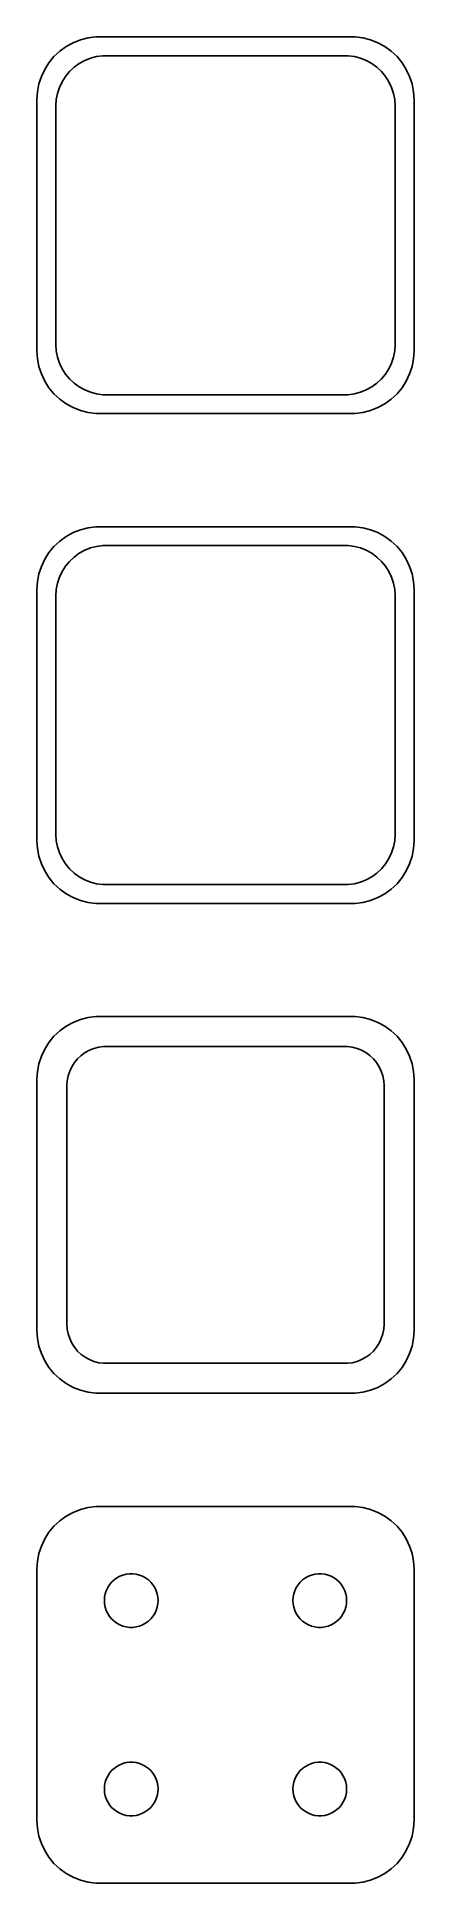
# Model space of a CAD drawing. Header units: metres. Extents: x -15 to 15, y 141 to 288.
import ezdxf

# ---------------------------------------------------------------- set-up
doc = ezdxf.new("R2010")
doc.units = ezdxf.units.M

msp = doc.modelspace()

# ---------------------------------------------------------------- linework, layer by layer
for p, q in [((-13.1871, 286.853), (-13.6448, 286.423)), ((-12.6791, 287.222), (-13.1871, 286.853)), ((-12.1289, 287.524), (-12.6791, 287.222)), ((-11.5451, 287.755), (-12.1289, 287.524)), ((-10.9369, 287.911), (-11.5451, 287.755)), ((-10.3139, 287.99), (-10.9369, 287.911)), ((10.3139, 287.99), (-10.3139, 287.99)), ((10.9369, 287.911), (10.3139, 287.99)), ((11.5451, 287.755), (10.9369, 287.911)), ((12.1289, 287.524), (11.5451, 287.755)), ((12.6791, 287.222), (12.1289, 287.524)), ((13.1871, 286.853), (12.6791, 287.222)), ((13.6448, 286.423), (13.1871, 286.853)), ((-14.3815, 285.409), (-14.6489, 284.841)), ((-14.0451, 285.939), (-14.3815, 285.409)), ((-13.6448, 286.423), (-14.0451, 285.939)), ((-12.7361, 284.851), (-12.4159, 285.238)), ((-12.4159, 285.238), (-12.0497, 285.582)), ((-12.0497, 285.582), (-11.6433, 285.877)), ((-11.6433, 285.877), (-11.2031, 286.119)), ((-11.2031, 286.119), (-10.7361, 286.304)), ((-10.7361, 286.304), (-10.2495, 286.429)), ((-10.2495, 286.429), (-9.75116, 286.492)), ((-9.75116, 286.492), (9.75116, 286.492)), ((9.75116, 286.492), (10.2495, 286.429)), ((10.2495, 286.429), (10.7361, 286.304)), ((10.7361, 286.304), (11.2031, 286.119)), ((11.2031, 286.119), (11.6433, 285.877)), ((11.6433, 285.877), (12.0497, 285.582)), ((12.0497, 285.582), (12.4159, 285.238)), ((12.4159, 285.238), (12.7361, 284.851)), ((14.0451, 285.939), (13.6448, 286.423)), ((14.3815, 285.409), (14.0451, 285.939)), ((14.6489, 284.841), (14.3815, 285.409)), ((-14.8429, 284.243), (-14.9606, 283.627)), ((-14.6489, 284.841), (-14.8429, 284.243)), ((-13.3743, 283.495), (-13.2191, 283.972)), ((-13.2191, 283.972), (-13.0052, 284.427)), ((-13.0052, 284.427), (-12.7361, 284.851)), ((12.7361, 284.851), (13.0052, 284.427)), ((13.0052, 284.427), (13.2191, 283.972)), ((13.2191, 283.972), (13.3743, 283.495)), ((14.8429, 284.243), (14.6489, 284.841)), ((14.9606, 283.627), (14.8429, 284.243)), ((-14.9606, 283.627), (-15, 283)), ((-15, 283), (-15, 263)), ((-13.5, 282.5), (-13.4684, 283.001)), ((-13.5, 263.5), (-13.5, 282.5)), ((-13.4684, 283.001), (-13.3743, 283.495)), ((13.3743, 283.495), (13.4684, 283.001)), ((13.4684, 283.001), (13.5, 282.5)), ((13.5, 282.5), (13.5, 263.5)), ((15, 283), (14.9606, 283.627)), ((15, 263), (15, 283)), ((-13.4684, 262.999), (-13.5, 263.5)), ((13.5, 263.5), (13.4684, 262.999)), ((-15, 263), (-14.9606, 262.373)), ((-14.9606, 262.373), (-14.8429, 261.757)), ((-14.8429, 261.757), (-14.6489, 261.159)), ((-13.3743, 262.505), (-13.4684, 262.999)), ((-13.2191, 262.028), (-13.3743, 262.505)), ((-13.0052, 261.573), (-13.2191, 262.028)), ((13.2191, 262.028), (13.0052, 261.573)), ((13.3743, 262.505), (13.2191, 262.028)), ((13.4684, 262.999), (13.3743, 262.505)), ((14.6489, 261.159), (14.8429, 261.757)), ((14.8429, 261.757), (14.9606, 262.373)), ((14.9606, 262.373), (15, 263)), ((-14.6489, 261.159), (-14.3815, 260.591)), ((-14.3815, 260.591), (-14.0451, 260.061)), ((-12.7361, 261.149), (-13.0052, 261.573)), ((-12.4159, 260.762), (-12.7361, 261.149)), ((-12.0497, 260.418), (-12.4159, 260.762)), ((-11.6433, 260.123), (-12.0497, 260.418)), ((12.0497, 260.418), (11.6433, 260.123)), ((12.4159, 260.762), (12.0497, 260.418)), ((12.7361, 261.149), (12.4159, 260.762)), ((13.0052, 261.573), (12.7361, 261.149)), ((14.0451, 260.061), (14.3815, 260.591)), ((14.3815, 260.591), (14.6489, 261.159)), ((-14.0451, 260.061), (-13.6448, 259.577)), ((-13.6448, 259.577), (-13.1871, 259.147)), ((-13.1871, 259.147), (-12.6791, 258.778)), ((-12.6791, 258.778), (-12.1289, 258.476)), ((-11.2031, 259.881), (-11.6433, 260.123)), ((-10.7361, 259.696), (-11.2031, 259.881)), ((-10.2495, 259.571), (-10.7361, 259.696)), ((-9.75116, 259.508), (-10.2495, 259.571)), ((9.75116, 259.508), (-9.75116, 259.508)), ((10.2495, 259.571), (9.75116, 259.508)), ((10.7361, 259.696), (10.2495, 259.571)), ((11.2031, 259.881), (10.7361, 259.696)), ((11.6433, 260.123), (11.2031, 259.881)), ((12.1289, 258.476), (12.6791, 258.778)), ((12.6791, 258.778), (13.1871, 259.147)), ((13.1871, 259.147), (13.6448, 259.577)), ((13.6448, 259.577), (14.0451, 260.061)), ((-12.1289, 258.476), (-11.5451, 258.245)), ((-11.5451, 258.245), (-10.9369, 258.089)), ((-10.9369, 258.089), (-10.3139, 258.01)), ((-10.3139, 258.01), (10.3139, 258.01)), ((10.3139, 258.01), (10.9369, 258.089)), ((10.9369, 258.089), (11.5451, 258.245)), ((11.5451, 258.245), (12.1289, 258.476)), ((-12.1289, 248.524), (-12.6791, 248.222)), ((-11.5451, 248.755), (-12.1289, 248.524)), ((-10.9369, 248.911), (-11.5451, 248.755)), ((-10.3139, 248.99), (-10.9369, 248.911)), ((10.3139, 248.99), (-10.3139, 248.99)), ((10.9369, 248.911), (10.3139, 248.99)), ((11.5451, 248.755), (10.9369, 248.911)), ((12.1289, 248.524), (11.5451, 248.755)), ((12.6791, 248.222), (12.1289, 248.524)), ((-14.0451, 246.939), (-14.3815, 246.409)), ((-13.6448, 247.423), (-14.0451, 246.939)), ((-13.1871, 247.853), (-13.6448, 247.423)), ((-12.6791, 248.222), (-13.1871, 247.853)), ((-11.6433, 246.877), (-11.2031, 247.119)), ((-11.2031, 247.119), (-10.7361, 247.304)), ((-10.7361, 247.304), (-10.2495, 247.429)), ((-10.2495, 247.429), (-9.75116, 247.492)), ((-9.75116, 247.492), (9.75116, 247.492)), ((9.75116, 247.492), (10.2495, 247.429)), ((10.2495, 247.429), (10.7361, 247.304)), ((10.7361, 247.304), (11.2031, 247.119)), ((11.2031, 247.119), (11.6433, 246.877)), ((13.1871, 247.853), (12.6791, 248.222)), ((13.6448, 247.423), (13.1871, 247.853)), ((14.0451, 246.939), (13.6448, 247.423)), ((14.3815, 246.409), (14.0451, 246.939)), ((-14.6489, 245.841), (-14.8429, 245.243)), ((-14.3815, 246.409), (-14.6489, 245.841)), ((-13.0052, 245.427), (-12.7361, 245.851)), ((-12.7361, 245.851), (-12.4159, 246.238)), ((-12.4159, 246.238), (-12.0497, 246.582)), ((-12.0497, 246.582), (-11.6433, 246.877)), ((11.6433, 246.877), (12.0497, 246.582)), ((12.0497, 246.582), (12.4159, 246.238)), ((12.4159, 246.238), (12.7361, 245.851)), ((12.7361, 245.851), (13.0052, 245.427)), ((14.6489, 245.841), (14.3815, 246.409)), ((14.8429, 245.243), (14.6489, 245.841)), ((-14.9606, 244.627), (-15, 244)), ((-15, 244), (-15, 224)), ((-14.8429, 245.243), (-14.9606, 244.627)), ((-13.5, 243.5), (-13.4684, 244.001)), ((-13.4684, 244.001), (-13.3743, 244.495)), ((-13.3743, 244.495), (-13.2191, 244.972)), ((-13.2191, 244.972), (-13.0052, 245.427)), ((13.0052, 245.427), (13.2191, 244.972)), ((13.2191, 244.972), (13.3743, 244.495)), ((13.3743, 244.495), (13.4684, 244.001)), ((13.4684, 244.001), (13.5, 243.5)), ((14.9606, 244.627), (14.8429, 245.243)), ((15, 244), (14.9606, 244.627)), ((15, 224), (15, 244)), ((-13.5, 224.5), (-13.5, 243.5)), ((13.5, 243.5), (13.5, 224.5)), ((-15, 224), (-14.9606, 223.373)), ((-13.4684, 223.999), (-13.5, 224.5)), ((-13.3743, 223.505), (-13.4684, 223.999)), ((-13.2191, 223.028), (-13.3743, 223.505)), ((13.3743, 223.505), (13.2191, 223.028)), ((13.4684, 223.999), (13.3743, 223.505)), ((13.5, 224.5), (13.4684, 223.999)), ((14.9606, 223.373), (15, 224)), ((-14.9606, 223.373), (-14.8429, 222.757)), ((-14.8429, 222.757), (-14.6489, 222.159)), ((-14.6489, 222.159), (-14.3815, 221.591)), ((-13.0052, 222.573), (-13.2191, 223.028)), ((-12.7361, 222.149), (-13.0052, 222.573)), ((-12.4159, 221.762), (-12.7361, 222.149)), ((12.7361, 222.149), (12.4159, 221.762)), ((13.0052, 222.573), (12.7361, 222.149)), ((13.2191, 223.028), (13.0052, 222.573)), ((14.3815, 221.591), (14.6489, 222.159)), ((14.6489, 222.159), (14.8429, 222.757)), ((14.8429, 222.757), (14.9606, 223.373)), ((-14.3815, 221.591), (-14.0451, 221.061)), ((-14.0451, 221.061), (-13.6448, 220.577)), ((-13.6448, 220.577), (-13.1871, 220.147)), ((-12.0497, 221.418), (-12.4159, 221.762)), ((-11.6433, 221.123), (-12.0497, 221.418)), ((-11.2031, 220.881), (-11.6433, 221.123)), ((-10.7361, 220.696), (-11.2031, 220.881)), ((-10.2495, 220.571), (-10.7361, 220.696)), ((-9.75116, 220.508), (-10.2495, 220.571)), ((9.75116, 220.508), (-9.75116, 220.508)), ((10.2495, 220.571), (9.75116, 220.508)), ((10.7361, 220.696), (10.2495, 220.571)), ((11.2031, 220.881), (10.7361, 220.696)), ((11.6433, 221.123), (11.2031, 220.881)), ((12.0497, 221.418), (11.6433, 221.123)), ((12.4159, 221.762), (12.0497, 221.418)), ((13.1871, 220.147), (13.6448, 220.577)), ((13.6448, 220.577), (14.0451, 221.061)), ((14.0451, 221.061), (14.3815, 221.591)), ((-13.1871, 220.147), (-12.6791, 219.778)), ((-12.6791, 219.778), (-12.1289, 219.476)), ((-12.1289, 219.476), (-11.5451, 219.245)), ((-11.5451, 219.245), (-10.9369, 219.089)), ((-10.9369, 219.089), (-10.3139, 219.01)), ((-10.3139, 219.01), (10.3139, 219.01)), ((10.3139, 219.01), (10.9369, 219.089)), ((10.9369, 219.089), (11.5451, 219.245)), ((11.5451, 219.245), (12.1289, 219.476)), ((12.1289, 219.476), (12.6791, 219.778)), ((12.6791, 219.778), (13.1871, 220.147)), ((-13.1871, 208.853), (-13.6448, 208.423)), ((-12.6791, 209.222), (-13.1871, 208.853)), ((-12.1289, 209.524), (-12.6791, 209.222)), ((-11.5451, 209.755), (-12.1289, 209.524)), ((-10.9369, 209.911), (-11.5451, 209.755)), ((-10.3139, 209.99), (-10.9369, 209.911)), ((10.3139, 209.99), (-10.3139, 209.99)), ((10.9369, 209.911), (10.3139, 209.99)), ((11.5451, 209.755), (10.9369, 209.911)), ((12.1289, 209.524), (11.5451, 209.755)), ((12.6791, 209.222), (12.1289, 209.524)), ((13.1871, 208.853), (12.6791, 209.222)), ((13.6448, 208.423), (13.1871, 208.853)), ((-14.3815, 207.409), (-14.6489, 206.841)), ((-14.0451, 207.939), (-14.3815, 207.409)), ((-13.6448, 208.423), (-14.0451, 207.939)), ((-11.168, 207.128), (-10.8254, 207.317)), ((-10.8254, 207.317), (-10.4619, 207.461)), ((-10.4619, 207.461), (-10.0833, 207.558)), ((-10.0833, 207.558), (-9.69545, 207.607)), ((-9.69545, 207.607), (9.69545, 207.607)), ((9.69545, 207.607), (10.0833, 207.558)), ((10.0833, 207.558), (10.4619, 207.461)), ((10.4619, 207.461), (10.8254, 207.317)), ((10.8254, 207.317), (11.168, 207.128)), ((14.0451, 207.939), (13.6448, 208.423)), ((14.3815, 207.409), (14.0451, 207.939)), ((14.6489, 206.841), (14.3815, 207.409)), ((-14.8429, 206.243), (-14.9606, 205.627)), ((-14.6489, 206.841), (-14.8429, 206.243)), ((-12.3943, 205.646), (-12.2279, 206)), ((-12.2279, 206), (-12.0184, 206.33)), ((-12.0184, 206.33), (-11.7692, 206.631)), ((-11.7692, 206.631), (-11.4842, 206.899)), ((-11.4842, 206.899), (-11.168, 207.128)), ((11.168, 207.128), (11.4842, 206.899)), ((11.4842, 206.899), (11.7692, 206.631)), ((11.7692, 206.631), (12.0184, 206.33)), ((12.0184, 206.33), (12.2279, 206)), ((12.2279, 206), (12.3943, 205.646)), ((14.8429, 206.243), (14.6489, 206.841)), ((14.9606, 205.627), (14.8429, 206.243)), ((-14.9606, 205.627), (-15, 205)), ((-15, 205), (-15, 185)), ((-12.6129, 204.5), (-12.5884, 204.89)), ((-12.6129, 185.5), (-12.6129, 204.5)), ((-12.5884, 204.89), (-12.5151, 205.274)), ((-12.5151, 205.274), (-12.3943, 205.646)), ((12.3943, 205.646), (12.5151, 205.274)), ((12.5151, 205.274), (12.5884, 204.89)), ((12.5884, 204.89), (12.6129, 204.5)), ((12.6129, 204.5), (12.6129, 185.5)), ((15, 205), (14.9606, 205.627)), ((15, 185), (15, 205)), ((-12.5884, 185.11), (-12.6129, 185.5)), ((12.6129, 185.5), (12.5884, 185.11)), ((-15, 185), (-14.9606, 184.373)), ((-14.9606, 184.373), (-14.8429, 183.757)), ((-14.8429, 183.757), (-14.6489, 183.159)), ((-12.5151, 184.726), (-12.5884, 185.11)), ((-12.3943, 184.354), (-12.5151, 184.726)), ((-12.2279, 184), (-12.3943, 184.354)), ((-12.0184, 183.67), (-12.2279, 184)), ((12.2279, 184), (12.0184, 183.67)), ((12.3943, 184.354), (12.2279, 184)), ((12.5151, 184.726), (12.3943, 184.354)), ((12.5884, 185.11), (12.5151, 184.726)), ((14.6489, 183.159), (14.8429, 183.757)), ((14.8429, 183.757), (14.9606, 184.373)), ((14.9606, 184.373), (15, 185)), ((-14.6489, 183.159), (-14.3815, 182.591)), ((-14.3815, 182.591), (-14.0451, 182.061)), ((-11.7692, 183.369), (-12.0184, 183.67)), ((-11.4842, 183.101), (-11.7692, 183.369)), ((-11.168, 182.872), (-11.4842, 183.101)), ((-10.8254, 182.683), (-11.168, 182.872)), ((-10.4619, 182.539), (-10.8254, 182.683)), ((-10.0833, 182.442), (-10.4619, 182.539)), ((-9.69545, 182.393), (-10.0833, 182.442)), ((9.69545, 182.393), (-9.69545, 182.393)), ((10.0833, 182.442), (9.69545, 182.393)), ((10.4619, 182.539), (10.0833, 182.442)), ((10.8254, 182.683), (10.4619, 182.539)), ((11.168, 182.872), (10.8254, 182.683)), ((11.4842, 183.101), (11.168, 182.872)), ((11.7692, 183.369), (11.4842, 183.101)), ((12.0184, 183.67), (11.7692, 183.369)), ((14.0451, 182.061), (14.3815, 182.591)), ((14.3815, 182.591), (14.6489, 183.159)), ((-14.0451, 182.061), (-13.6448, 181.577)), ((-13.6448, 181.577), (-13.1871, 181.147)), ((-13.1871, 181.147), (-12.6791, 180.778)), ((12.6791, 180.778), (13.1871, 181.147)), ((13.1871, 181.147), (13.6448, 181.577)), ((13.6448, 181.577), (14.0451, 182.061)), ((-12.6791, 180.778), (-12.1289, 180.476)), ((-12.1289, 180.476), (-11.5451, 180.245)), ((-11.5451, 180.245), (-10.9369, 180.089)), ((-10.9369, 180.089), (-10.3139, 180.01)), ((-10.3139, 180.01), (10.3139, 180.01)), ((10.3139, 180.01), (10.9369, 180.089)), ((10.9369, 180.089), (11.5451, 180.245)), ((11.5451, 180.245), (12.1289, 180.476)), ((12.1289, 180.476), (12.6791, 180.778)), ((-12.1289, 170.524), (-12.6791, 170.222)), ((-11.5451, 170.755), (-12.1289, 170.524)), ((-10.9369, 170.911), (-11.5451, 170.755)), ((-10.3139, 170.99), (-10.9369, 170.911)), ((10.3139, 170.99), (-10.3139, 170.99)), ((10.9369, 170.911), (10.3139, 170.99)), ((11.5451, 170.755), (10.9369, 170.911)), ((12.1289, 170.524), (11.5451, 170.755)), ((12.6791, 170.222), (12.1289, 170.524)), ((-13.6448, 169.423), (-14.0451, 168.939)), ((-13.1871, 169.853), (-13.6448, 169.423)), ((-12.6791, 170.222), (-13.1871, 169.853)), ((13.1871, 169.853), (12.6791, 170.222)), ((13.6448, 169.423), (13.1871, 169.853)), ((14.0451, 168.939), (13.6448, 169.423)), ((-14.6489, 167.841), (-14.8429, 167.243)), ((-14.3815, 168.409), (-14.6489, 167.841)), ((-14.0451, 168.939), (-14.3815, 168.409)), ((14.3815, 168.409), (14.0451, 168.939)), ((14.6489, 167.841), (14.3815, 168.409)), ((14.8429, 167.243), (14.6489, 167.841)), ((-14.9606, 166.627), (-15, 166)), ((-14.8429, 167.243), (-14.9606, 166.627)), ((14.9606, 166.627), (14.8429, 167.243)), ((15, 166), (14.9606, 166.627)), ((-15, 166), (-15, 146)), ((-9.37117, 164.529), (-9.22748, 164.755)), ((-9.22748, 164.755), (-9.05655, 164.962)), ((-9.05655, 164.962), (-8.86108, 165.145)), ((-8.86108, 165.145), (-8.64413, 165.303)), ((-8.64413, 165.303), (-8.40915, 165.432)), ((-8.40915, 165.432), (-8.15984, 165.531)), ((-8.15984, 165.531), (-7.9001, 165.597)), ((-7.9001, 165.597), (-7.63406, 165.631)), ((-7.63406, 165.631), (-7.36592, 165.631)), ((-7.36592, 165.631), (-7.09988, 165.597)), ((-7.09988, 165.597), (-6.84015, 165.531)), ((-6.84015, 165.531), (-6.59084, 165.432)), ((-6.59084, 165.432), (-6.35585, 165.303)), ((-6.35585, 165.303), (-6.1389, 165.145)), ((-6.1389, 165.145), (-5.94344, 164.962)), ((-5.94344, 164.962), (-5.77251, 164.755)), ((-5.77251, 164.755), (-5.62881, 164.529)), ((5.62881, 164.529), (5.77251, 164.755)), ((5.77251, 164.755), (5.94344, 164.962)), ((5.94344, 164.962), (6.1389, 165.145)), ((6.1389, 165.145), (6.35585, 165.303)), ((6.35585, 165.303), (6.59084, 165.432)), ((6.59084, 165.432), (6.84015, 165.531)), ((6.84015, 165.531), (7.09988, 165.597)), ((7.09988, 165.597), (7.36592, 165.631)), ((7.36592, 165.631), (7.63406, 165.631)), ((7.63406, 165.631), (7.9001, 165.597)), ((7.9001, 165.597), (8.15984, 165.531)), ((8.15984, 165.531), (8.40915, 165.432)), ((8.40915, 165.432), (8.64413, 165.303)), ((8.64413, 165.303), (8.86108, 165.145)), ((8.86108, 165.145), (9.05655, 164.962)), ((9.05655, 164.962), (9.22748, 164.755)), ((9.22748, 164.755), (9.37117, 164.529)), ((15, 146), (15, 166)), ((-9.63528, 163.5), (-9.61845, 163.768)), ((-9.61845, 163.232), (-9.63528, 163.5)), ((-9.61845, 163.768), (-9.56821, 164.031)), ((-9.56821, 162.969), (-9.61845, 163.232)), ((-9.56821, 164.031), (-9.48534, 164.286)), ((-9.48534, 164.286), (-9.37117, 164.529)), ((-5.62881, 164.529), (-5.51465, 164.286)), ((-5.51465, 164.286), (-5.43178, 164.031)), ((-5.43178, 164.031), (-5.38153, 163.768)), ((-5.38153, 163.232), (-5.43178, 162.969)), ((-5.38153, 163.768), (-5.3647, 163.5)), ((-5.3647, 163.5), (-5.38153, 163.232)), ((5.3647, 163.5), (5.38153, 163.768)), ((5.38153, 163.232), (5.3647, 163.5)), ((5.38153, 163.768), (5.43178, 164.031)), ((5.43178, 162.969), (5.38153, 163.232)), ((5.43178, 164.031), (5.51465, 164.286)), ((5.51465, 164.286), (5.62881, 164.529)), ((9.37117, 164.529), (9.48534, 164.286)), ((9.48534, 164.286), (9.56821, 164.031)), ((9.56821, 164.031), (9.61845, 163.768)), ((9.61845, 163.232), (9.56821, 162.969)), ((9.61845, 163.768), (9.63528, 163.5)), ((9.63528, 163.5), (9.61845, 163.232)), ((-9.48534, 162.714), (-9.56821, 162.969)), ((-9.37117, 162.471), (-9.48534, 162.714)), ((-9.22748, 162.245), (-9.37117, 162.471)), ((-9.05655, 162.038), (-9.22748, 162.245)), ((-8.86108, 161.855), (-9.05655, 162.038)), ((-8.64413, 161.697), (-8.86108, 161.855)), ((-8.40915, 161.568), (-8.64413, 161.697)), ((-6.35585, 161.697), (-6.59084, 161.568)), ((-6.1389, 161.855), (-6.35585, 161.697)), ((-5.94344, 162.038), (-6.1389, 161.855)), ((-5.77251, 162.245), (-5.94344, 162.038)), ((-5.62881, 162.471), (-5.77251, 162.245)), ((-5.51465, 162.714), (-5.62881, 162.471)), ((-5.43178, 162.969), (-5.51465, 162.714)), ((5.51465, 162.714), (5.43178, 162.969)), ((5.62881, 162.471), (5.51465, 162.714)), ((5.77251, 162.245), (5.62881, 162.471)), ((5.94344, 162.038), (5.77251, 162.245)), ((6.1389, 161.855), (5.94344, 162.038)), ((6.35585, 161.697), (6.1389, 161.855)), ((6.59084, 161.568), (6.35585, 161.697)), ((8.64413, 161.697), (8.40915, 161.568)), ((8.86108, 161.855), (8.64413, 161.697)), ((9.05655, 162.038), (8.86108, 161.855)), ((9.22748, 162.245), (9.05655, 162.038)), ((9.37117, 162.471), (9.22748, 162.245)), ((9.48534, 162.714), (9.37117, 162.471)), ((9.56821, 162.969), (9.48534, 162.714)), ((-8.15984, 161.469), (-8.40915, 161.568)), ((-7.9001, 161.403), (-8.15984, 161.469)), ((-7.63406, 161.369), (-7.9001, 161.403)), ((-7.36592, 161.369), (-7.63406, 161.369)), ((-7.09988, 161.403), (-7.36592, 161.369)), ((-6.84015, 161.469), (-7.09988, 161.403)), ((-6.59084, 161.568), (-6.84015, 161.469)), ((6.84015, 161.469), (6.59084, 161.568)), ((7.09988, 161.403), (6.84015, 161.469)), ((7.36592, 161.369), (7.09988, 161.403)), ((7.63406, 161.369), (7.36592, 161.369)), ((7.9001, 161.403), (7.63406, 161.369)), ((8.15984, 161.469), (7.9001, 161.403)), ((8.40915, 161.568), (8.15984, 161.469)), ((-9.22748, 149.755), (-9.05655, 149.962)), ((-9.05655, 149.962), (-8.86108, 150.145)), ((-8.86108, 150.145), (-8.64413, 150.303)), ((-8.64413, 150.303), (-8.40915, 150.432)), ((-8.40915, 150.432), (-8.15984, 150.531)), ((-8.15984, 150.531), (-7.9001, 150.597)), ((-7.9001, 150.597), (-7.63406, 150.631)), ((-7.63406, 150.631), (-7.36592, 150.631)), ((-7.36592, 150.631), (-7.09988, 150.597)), ((-7.09988, 150.597), (-6.84015, 150.531)), ((-6.84015, 150.531), (-6.59084, 150.432)), ((-6.59084, 150.432), (-6.35585, 150.303)), ((-6.35585, 150.303), (-6.1389, 150.145)), ((-6.1389, 150.145), (-5.94344, 149.962)), ((-5.94344, 149.962), (-5.77251, 149.755)), ((5.77251, 149.755), (5.94344, 149.962)), ((5.94344, 149.962), (6.1389, 150.145)), ((6.1389, 150.145), (6.35585, 150.303)), ((6.35585, 150.303), (6.59084, 150.432)), ((6.59084, 150.432), (6.84015, 150.531)), ((6.84015, 150.531), (7.09988, 150.597)), ((7.09988, 150.597), (7.36592, 150.631)), ((7.36592, 150.631), (7.63406, 150.631)), ((7.63406, 150.631), (7.9001, 150.597)), ((7.9001, 150.597), (8.15984, 150.531)), ((8.15984, 150.531), (8.40915, 150.432)), ((8.40915, 150.432), (8.64413, 150.303)), ((8.64413, 150.303), (8.86108, 150.145)), ((8.86108, 150.145), (9.05655, 149.962)), ((9.05655, 149.962), (9.22748, 149.755)), ((-9.63528, 148.5), (-9.61845, 148.768)), ((-9.61845, 148.232), (-9.63528, 148.5)), ((-9.61845, 148.768), (-9.56821, 149.031)), ((-9.56821, 149.031), (-9.48534, 149.286)), ((-9.48534, 149.286), (-9.37117, 149.529)), ((-9.37117, 149.529), (-9.22748, 149.755)), ((-5.77251, 149.755), (-5.62881, 149.529)), ((-5.62881, 149.529), (-5.51465, 149.286)), ((-5.51465, 149.286), (-5.43178, 149.031)), ((-5.43178, 149.031), (-5.38153, 148.768)), ((-5.38153, 148.768), (-5.3647, 148.5)), ((-5.3647, 148.5), (-5.38153, 148.232)), ((5.3647, 148.5), (5.38153, 148.768)), ((5.38153, 148.232), (5.3647, 148.5)), ((5.38153, 148.768), (5.43178, 149.031)), ((5.43178, 149.031), (5.51465, 149.286)), ((5.51465, 149.286), (5.62881, 149.529)), ((5.62881, 149.529), (5.77251, 149.755)), ((9.22748, 149.755), (9.37117, 149.529)), ((9.37117, 149.529), (9.48534, 149.286)), ((9.48534, 149.286), (9.56821, 149.031)), ((9.56821, 149.031), (9.61845, 148.768)), ((9.61845, 148.768), (9.63528, 148.5)), ((9.63528, 148.5), (9.61845, 148.232)), ((-9.56821, 147.969), (-9.61845, 148.232)), ((-9.48534, 147.714), (-9.56821, 147.969)), ((-9.37117, 147.471), (-9.48534, 147.714)), ((-9.22748, 147.245), (-9.37117, 147.471)), ((-9.05655, 147.038), (-9.22748, 147.245)), ((-8.86108, 146.855), (-9.05655, 147.038)), ((-5.94344, 147.038), (-6.1389, 146.855)), ((-5.77251, 147.245), (-5.94344, 147.038)), ((-5.62881, 147.471), (-5.77251, 147.245)), ((-5.51465, 147.714), (-5.62881, 147.471)), ((-5.43178, 147.969), (-5.51465, 147.714)), ((-5.38153, 148.232), (-5.43178, 147.969)), ((5.43178, 147.969), (5.38153, 148.232)), ((5.51465, 147.714), (5.43178, 147.969)), ((5.62881, 147.471), (5.51465, 147.714)), ((5.77251, 147.245), (5.62881, 147.471)), ((5.94344, 147.038), (5.77251, 147.245)), ((6.1389, 146.855), (5.94344, 147.038)), ((9.05655, 147.038), (8.86108, 146.855)), ((9.22748, 147.245), (9.05655, 147.038)), ((9.37117, 147.471), (9.22748, 147.245)), ((9.48534, 147.714), (9.37117, 147.471)), ((9.56821, 147.969), (9.48534, 147.714)), ((9.61845, 148.232), (9.56821, 147.969)), ((-15, 146), (-14.9606, 145.373)), ((-8.64413, 146.697), (-8.86108, 146.855)), ((-8.40915, 146.568), (-8.64413, 146.697)), ((-8.15984, 146.469), (-8.40915, 146.568)), ((-7.9001, 146.403), (-8.15984, 146.469)), ((-7.63406, 146.369), (-7.9001, 146.403)), ((-7.36592, 146.369), (-7.63406, 146.369)), ((-7.09988, 146.403), (-7.36592, 146.369)), ((-6.84015, 146.469), (-7.09988, 146.403)), ((-6.59084, 146.568), (-6.84015, 146.469)), ((-6.35585, 146.697), (-6.59084, 146.568)), ((-6.1389, 146.855), (-6.35585, 146.697)), ((6.35585, 146.697), (6.1389, 146.855)), ((6.59084, 146.568), (6.35585, 146.697)), ((6.84015, 146.469), (6.59084, 146.568)), ((7.09988, 146.403), (6.84015, 146.469)), ((7.36592, 146.369), (7.09988, 146.403)), ((7.63406, 146.369), (7.36592, 146.369)), ((7.9001, 146.403), (7.63406, 146.369)), ((8.15984, 146.469), (7.9001, 146.403)), ((8.40915, 146.568), (8.15984, 146.469)), ((8.64413, 146.697), (8.40915, 146.568)), ((8.86108, 146.855), (8.64413, 146.697)), ((14.9606, 145.373), (15, 146)), ((-14.9606, 145.373), (-14.8429, 144.757)), ((-14.8429, 144.757), (-14.6489, 144.159)), ((-14.6489, 144.159), (-14.3815, 143.591)), ((14.3815, 143.591), (14.6489, 144.159)), ((14.6489, 144.159), (14.8429, 144.757)), ((14.8429, 144.757), (14.9606, 145.373)), ((-14.3815, 143.591), (-14.0451, 143.061)), ((-14.0451, 143.061), (-13.6448, 142.577)), ((-13.6448, 142.577), (-13.1871, 142.147)), ((13.1871, 142.147), (13.6448, 142.577)), ((13.6448, 142.577), (14.0451, 143.061)), ((14.0451, 143.061), (14.3815, 143.591)), ((-13.1871, 142.147), (-12.6791, 141.778)), ((-12.6791, 141.778), (-12.1289, 141.476)), ((-12.1289, 141.476), (-11.5451, 141.245)), ((-11.5451, 141.245), (-10.9369, 141.089)), ((10.9369, 141.089), (11.5451, 141.245)), ((11.5451, 141.245), (12.1289, 141.476)), ((12.1289, 141.476), (12.6791, 141.778)), ((12.6791, 141.778), (13.1871, 142.147)), ((-10.9369, 141.089), (-10.3139, 141.01)), ((-10.3139, 141.01), (10.3139, 141.01)), ((10.3139, 141.01), (10.9369, 141.089))]:
    msp.add_line(p, q)

doc.saveas('drawing.dxf')
